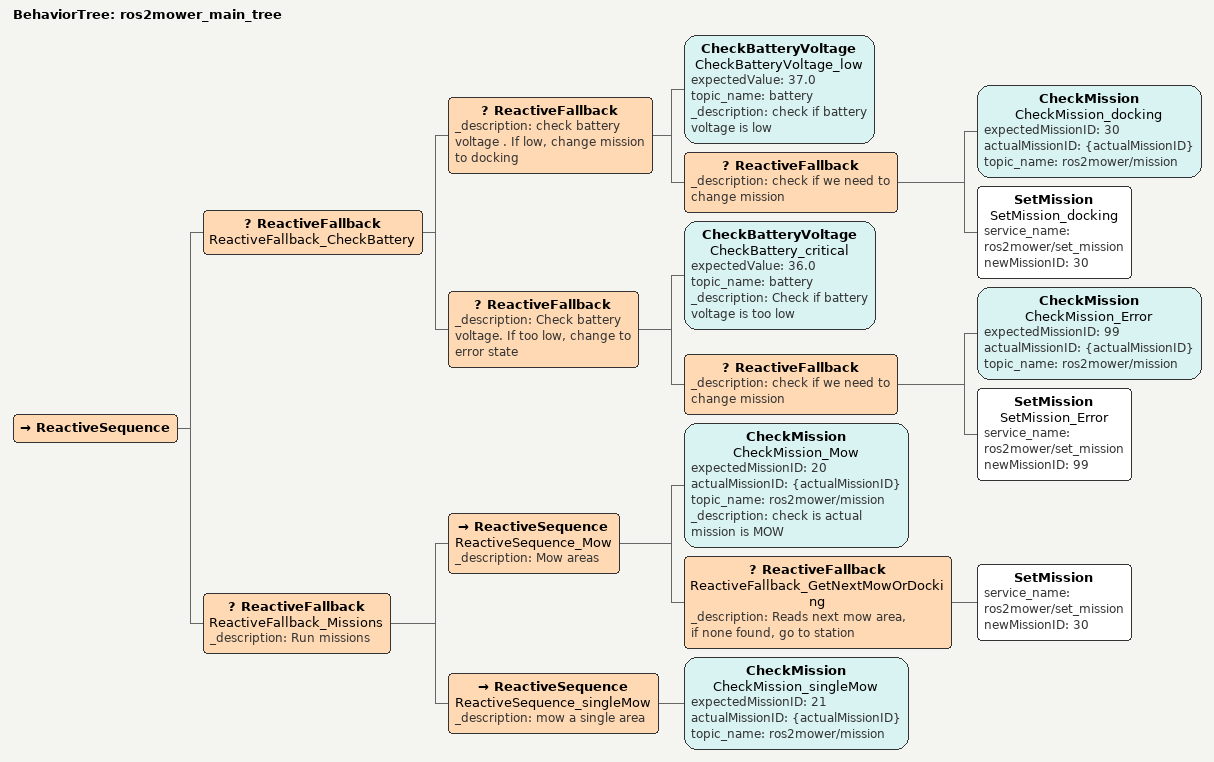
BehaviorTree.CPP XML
<?xml version="1.0" encoding="UTF-8"?>
<root BTCPP_format="4" main_tree_to_execute="ros2mower_main_tree">
  <BehaviorTree ID="ros2mower_main_tree">
    <ReactiveSequence>
      <ReactiveFallback name="ReactiveFallback_CheckBattery">
        <ReactiveFallback _description="check battery voltage . If low, change mission to docking">
          <CheckBatteryVoltage name="CheckBatteryVoltage_low" expectedValue="37.0" topic_name="battery" _description="check if battery voltage is low"/>
          <ReactiveFallback _description="check if we need to change mission">
            <CheckMission name="CheckMission_docking" expectedMissionID="30" actualMissionID="{actualMissionID}" topic_name="ros2mower/mission" />
            <SetMission name="SetMission_docking" service_name="ros2mower/set_mission" newMissionID="30"/>
          </ReactiveFallback>
        </ReactiveFallback>
        <ReactiveFallback _description="Check battery voltage. If too low, change to error state">
          <CheckBatteryVoltage name="CheckBattery_critical" expectedValue="36.0" topic_name="battery" _description="Check if battery voltage is too low"/>
          <ReactiveFallback _description="check if we need to change mission">
            <CheckMission name="CheckMission_Error" expectedMissionID="99" actualMissionID="{actualMissionID}" topic_name="ros2mower/mission" />
            <SetMission name="SetMission_Error" service_name="ros2mower/set_mission" newMissionID="99"/>
          </ReactiveFallback>
        </ReactiveFallback>
      </ReactiveFallback>
      <ReactiveFallback name="ReactiveFallback_Missions" _description="Run missions">
        <ReactiveSequence name="ReactiveSequence_Mow" _description="Mow areas">
          <CheckMission name="CheckMission_Mow" expectedMissionID="20" actualMissionID="{actualMissionID}" topic_name="ros2mower/mission" _description="check is actual mission is MOW"/>
          <ReactiveFallback name="ReactiveFallback_GetNextMowOrDocking" _description="Reads next mow area, if none found, go to station">
            <SetMission service_name="ros2mower/set_mission" newMissionID="30"/>
          </ReactiveFallback>
        </ReactiveSequence>
        <ReactiveSequence name="ReactiveSequence_singleMow" _description="mow a single area">
          <CheckMission name="CheckMission_singleMow" expectedMissionID="21" actualMissionID="{actualMissionID}" topic_name="ros2mower/mission" />
        </ReactiveSequence>
      </ReactiveFallback>
    </ReactiveSequence>
  </BehaviorTree>

</root>
